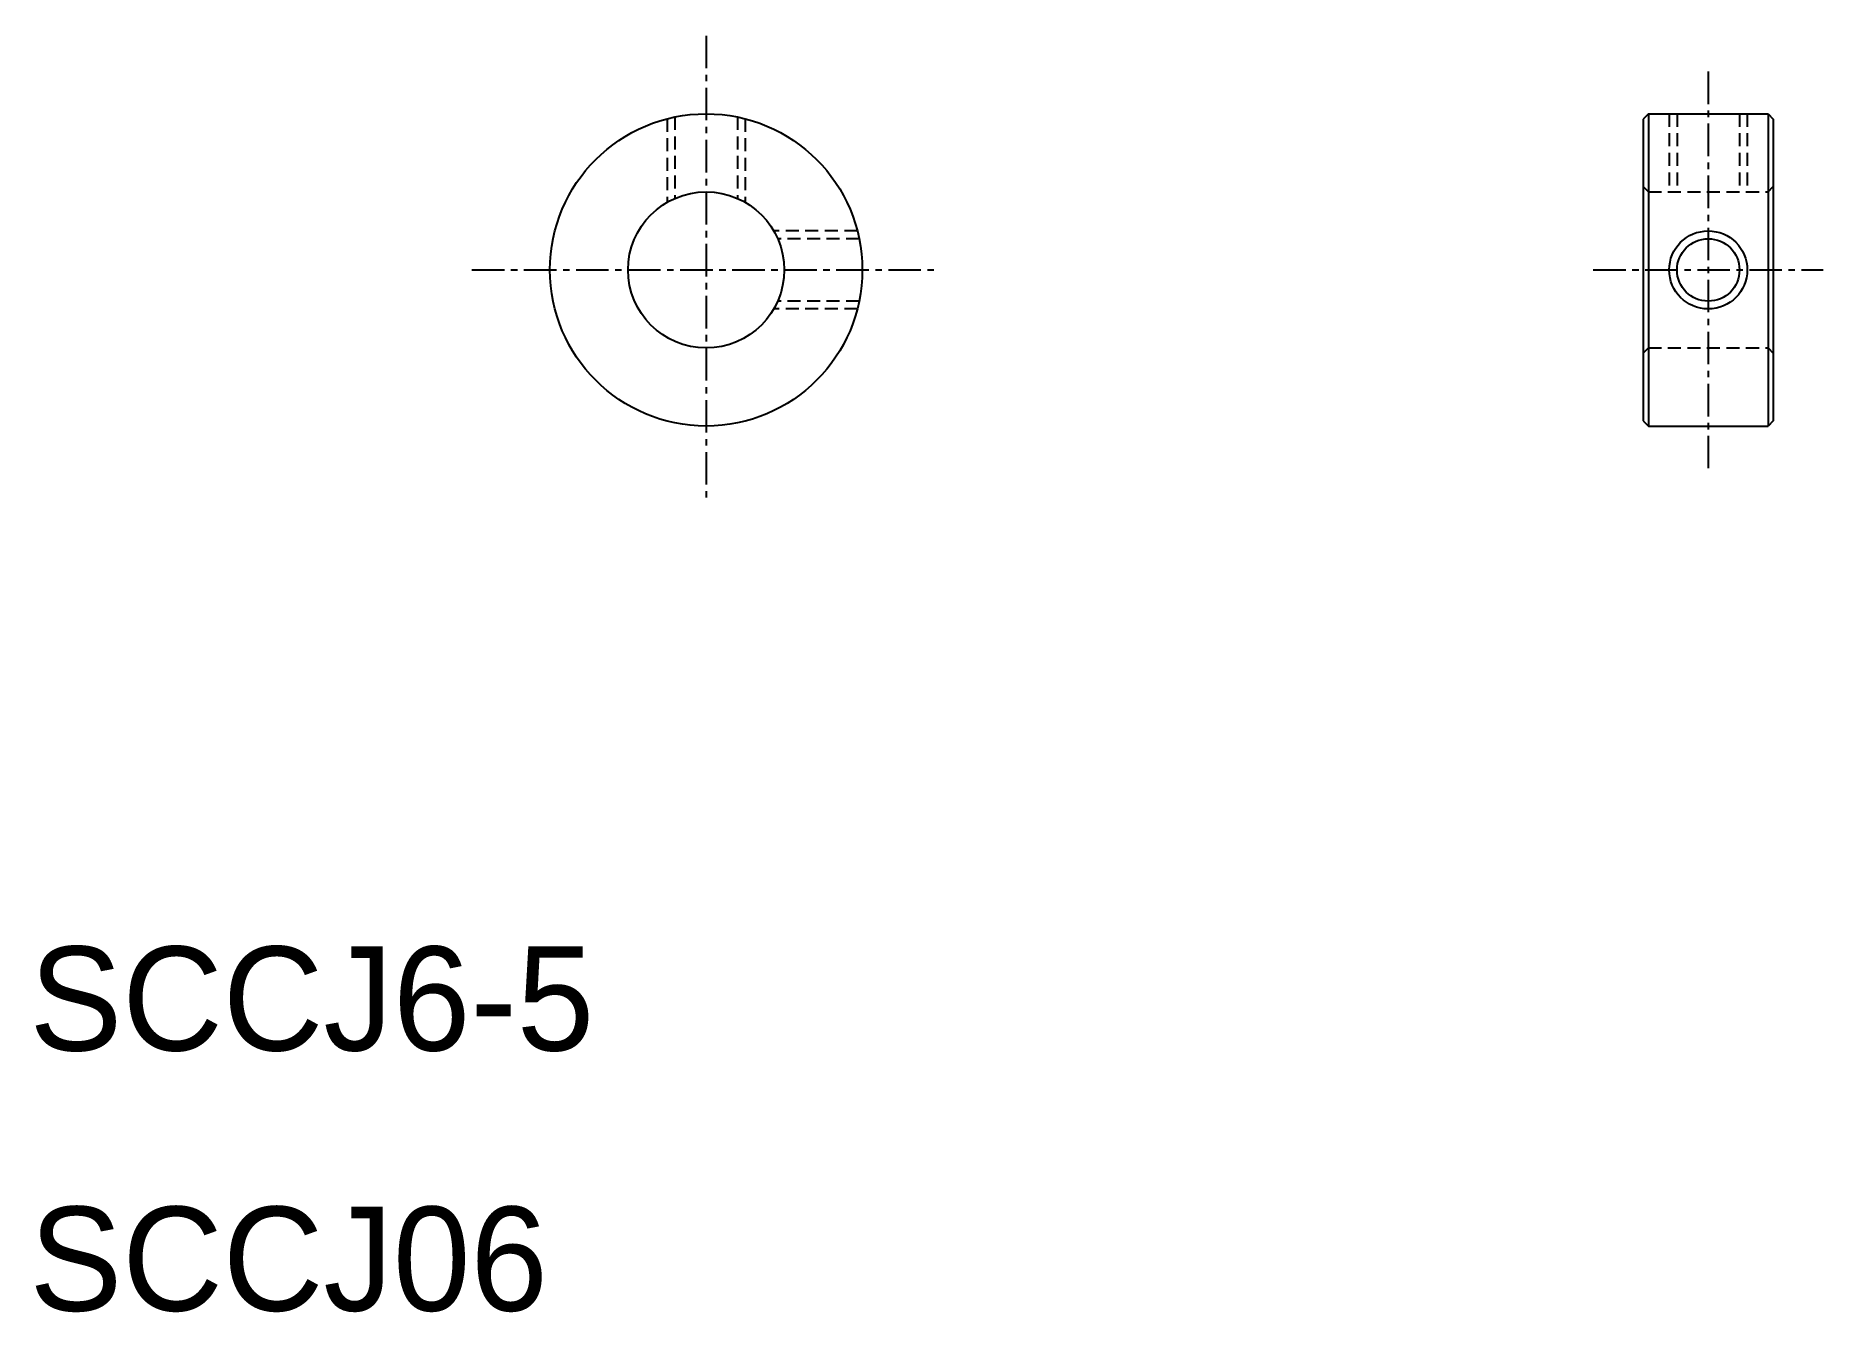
# Model space of a CAD drawing. Extents: x 10.2 to 78.9, y 9.9 to 59.
import ezdxf

# ---------------------------------------------------------------- set-up
doc = ezdxf.new("R2010")
doc.units = 0
doc.linetypes.add('CENTER', pattern=[2, 1.25, -0.25, 0.25, -0.25])
doc.linetypes.add('DASHED', pattern=[0.75, 0.5, -0.25])
doc.layers.get('0').update_dxf_attribs({"linetype": 'CONTINUOUS'})
doc.layers.add('CENTER', color=1, linetype='CENTER')

msp = doc.modelspace()

# ---------------------------------------------------------------- linework, layer by layer
at = {"color": 3, "linetype": 'DASHED'}
for p, q in [((34.5, 55.809), (34.5, 52.598)), ((34.8, 55.879), (34.8, 52.75)), ((37.2, 55.879), (37.2, 52.75)), ((37.5, 55.809), (37.5, 52.598)), ((73, 56), (73, 53)), ((73.3, 56), (73.3, 53)), ((75.7, 56), (75.7, 53)), ((76, 56), (76, 53)), ((72.2, 53), (72, 53.2)), ((72.2, 53), (76.8, 53)), ((76.8, 53), (77, 53.2)), ((41.809, 51.5), (38.598, 51.5)), ((41.879, 51.2), (38.75, 51.2)), ((41.879, 48.8), (38.75, 48.8)), ((41.809, 48.5), (38.598, 48.5)), ((72.2, 47), (72, 46.8)), ((72.2, 47), (76.8, 47)), ((76.8, 47), (77, 46.8))]:
    msp.add_line(p, q, dxfattribs=at)
at = {"color": 7, "linetype": 'CONTINUOUS'}
for p, q in [((72.2, 56), (72, 55.8)), ((72, 55.8), (72, 44.2)), ((72.2, 56), (76.8, 56)), ((72.2, 56), (72.2, 44)), ((76.8, 56), (77, 55.8)), ((76.8, 56), (76.8, 44)), ((77, 55.8), (77, 44.2)), ((72, 44.2), (72.2, 44)), ((72.2, 44), (76.8, 44)), ((77, 44.2), (76.8, 44))]:
    msp.add_line(p, q, dxfattribs=at)
for centre, radius in [((36, 50), 6), ((36, 50), 3), ((74.5, 50), 1.2)]:
    msp.add_circle(centre, radius, dxfattribs=at)
at = {"color": 3, "linetype": 'CONTINUOUS'}
msp.add_circle((74.5, 50), 1.5, dxfattribs=at)
at = {"layer": 'CENTER', "color": 1, "linetype": 'CENTER'}
for p, q in [((36, 59), (36, 41)), ((74.5, 57.623), (74.5, 42.377)), ((27, 50), (45, 50)), ((70.082, 50), (78.918, 50))]:
    msp.add_line(p, q, dxfattribs=at)

# ---------------------------------------------------------------- texts
at = {"color": 7, "linetype": 'CONTINUOUS'}
for s, p in [('SCCJ6-5', (10, 20)), ('SCCJ06', (10, 10))]:
    msp.add_text(s, height=4, dxfattribs=at).set_placement(p)

doc.saveas('drawing.dxf')
